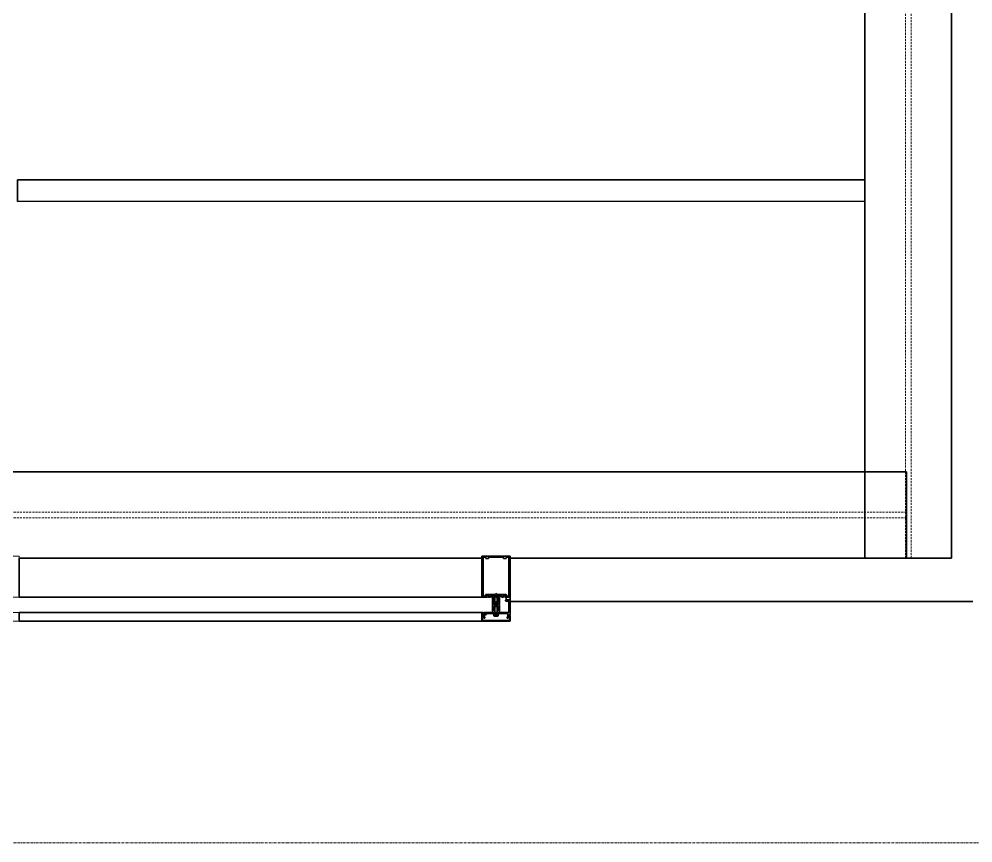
# Model space of a CAD drawing. Header units: millimetres. Extents: x -915437 to -840849, y -5243 to 29956.
# Drawn here: x -852253 to -850048, y 12194 to 14099 of the extents above; entities that cross this region are included whole.
import ezdxf

# ---------------------------------------------------------------- set-up
doc = ezdxf.new("R2010")
doc.units = ezdxf.units.MM
doc.linetypes.add('DPA_Grid _ Level 100', pattern=[10, 5.5, -1.6, 1.3, -1.6])
doc.linetypes.add('DPA_Hidden 100', pattern=[7.2, 4.7, -2.5])
for name, color, linetype, lineweight in [('A-DETL-GENF', 2, 'Continuous', 35), ('A-GLAZ-CURT', 2, 'Continuous', 9), ('A-GLAZ-CWMG', 2, 'Continuous', 35), ('A-ROOF', 2, 'Continuous', 35), ('S-BEAM', 2, 'Continuous', 35), ('S-GRID', 251, 'Continuous', 9)]:
    doc.layers.add(name, color=color, linetype=linetype, lineweight=lineweight)

# ---------------------------------------------------------------- blocks, each defined once
blk = doc.blocks.new('Curtain Panel - GlazedPanel_Single_Clear-17860734-4211-01 ENLARGED ENTRANCE 1 GROUND LEVEL - REFLECTED CEILING PLAN')
at = {"layer": 'A-GLAZ-CURT'}
for p, q in [((-559, 17.5), (559, 17.5)), ((-559, -17.5), (-559, 17.5)), ((559, 17.5), (559, -17.5)), ((559, -17.5), (-559, -17.5))]:
    blk.add_line(p, q, dxfattribs=at)
blk = doc.blocks.new('Rectangular Mullion - DPA-AR_Rectangular_Mullion_Bottom_Right _Flip-17860732-4211-01 ENLARGED ENTRANCE 1 GROUND LEVEL - REFLECTED CEILING PLAN')
at = {"layer": 'A-GLAZ-CWMG'}
for p, q in [((-852252.7, 12762), (-852252.7, 12852)), ((-852252.7, 12852), (-852252.7, 12762)), ((-851182.7, 12762), (-851182.7, 12852)), ((-851182.7, 12852), (-851182.7, 12762)), ((-852252.7, 12762), (-851182.7, 12762)), ((-852252.7, 12762), (-851182.7, 12762)), ((-852252.7, 12707), (-852252.7, 12727)), ((-852252.7, 12727), (-852252.7, 12707)), ((-852252.7, 12727), (-851182.7, 12727)), ((-852252.7, 12727), (-851182.7, 12727)), ((-851182.7, 12707), (-851182.7, 12727)), ((-851182.7, 12727), (-851182.7, 12707)), ((-851182.7, 12707), (-852252.7, 12707)), ((-852252.7, 12707), (-851182.7, 12707))]:
    blk.add_line(p, q, dxfattribs=at)
blk = doc.blocks.new('Rectangular Mullion - 65 x 150mm-17686081-4211-01 ENLARGED ENTRANCE 1 GROUND LEVEL - REFLECTED CEILING PLAN')
at = {"layer": 'A-DETL-GENF'}
for p, q in [((-32.5, 25.3), (-32.5, 37.5)), ((-32.5, 37.5), (32.5, 37.5)), ((-32.5, 18), (-32.5, 22.7)), ((-31.7, 23.5), (-30.7, 23.5)), ((-31.2, 36.2), (-31.2, 25.8)), ((-15.9, 36.2), (-31.2, 36.2)), ((-31.2, 25.8), (-30.5, 25.8)), ((-30.5, 23.7), (-31, 23.7)), ((-30.3, 26), (-27.6, 30.6)), ((-25.9, 29.6), (-27.4, 26.9)), ((-27.4, 26.9), (-27.4, 23.5)), ((-27.4, 23.5), (-24.5, 23.5)), ((0, 36), (-15.9, 36.2)), ((-5.2, 25.2), (-5.2, 21.7)), ((5.1, 25.3), (-5.1, 25.3)), ((-3.9, 26.1), (3.9, 26.1)), ((-2.6, 25.2), (-2.6, 21.7)), ((15.9, 36.2), (0, 36)), ((2.6, 25.2), (2.6, 21.7)), ((5.2, 25.2), (5.2, 21.7)), ((31.2, 36.2), (15.9, 36.2)), ((27.4, 26.9), (25.9, 29.6)), ((27.4, 20), (27.4, 26.9)), ((27.6, 30.6), (30.3, 26)), ((30.5, 25.8), (31.2, 25.8)), ((31, 23.7), (30.5, 23.7)), ((30.7, 23.5), (31.7, 23.5)), ((31.2, 25.8), (31.2, 36.2)), ((32.5, 37.5), (32.5, 25.3)), ((32.5, 22.7), (32.5, -11.2)), ((-29.9, 17.5), (-32, 17.5)), ((-26.8, 21.3), (-29, 21.3)), ((-5.7, 17.5), (-25.9, 17.5)), ((-23, 22), (-23, 20)), ((-23, 20), (-8.3, 20)), ((-7.6, 20.7), (-8.3, 20)), ((-8, 12.1), (-8, 17.5)), ((-8, 12.1), (-8, 0.5)), ((-8, 12.1), (-6.9, 12.1)), ((-7.7, 0.2), (-6.7, 0.2)), ((-7.6, 20.7), (-0.4, 20.7)), ((-6.6, 12.5), (-6.9, 12.1)), ((-6.2, 12.1), (-6.6, 12.5)), ((-6.3, 20.7), (-6.3, 21.7)), ((-6.3, 21.7), (6.3, 21.7)), ((-4.3, 12.1), (-6.2, 12.1)), ((-5.7, 17.5), (-5.3, 17.1)), ((-5.3, 17.1), (-5, 17.5)), ((-5, 17.5), (5, 17.5)), ((-4.9, 4.3), (-4.9, 12.1)), ((-4.9, 4.3), (-2.4, 1.4)), ((4.9, 4.3), (-4.9, 4.3)), ((-3.9, 12.5), (-4.3, 12.1)), ((-3.6, 12.1), (-3.9, 12.5)), ((-2.5, 12.1), (-3.6, 12.1)), ((-2.5, 12.1), (-2.5, 17.5)), ((-2.5, 1.8), (-2.5, 12.1)), ((-1.1, -3.8), (-2.5, 1.8)), ((-2.4, 1.4), (-2.4, -23.5)), ((-2.4, 1.4), (2.4, 1.4)), ((0, 20.3), (-0.4, 20.7)), ((0.4, 20.7), (0, 20.3)), ((0.4, 20.7), (7.6, 20.7)), ((2.5, 1.8), (1.1, -3.8)), ((2.4, 1.4), (4.9, 4.3)), ((2.4, -23.5), (2.4, 1.4)), ((2.5, 12.1), (2.5, 17.5)), ((2.5, 12.1), (2.5, 1.6)), ((3.6, 12.1), (2.5, 12.1)), ((3.9, 12.5), (3.6, 12.1)), ((4.3, 12.1), (3.9, 12.5)), ((6.2, 12.1), (4.3, 12.1)), ((4.9, 4.3), (4.9, 12.1)), ((5, 17.5), (5.3, 17.1)), ((5.3, 17.1), (5.7, 17.5)), ((28.4, 17.5), (5.7, 17.5)), ((6.6, 12.5), (6.2, 12.1)), ((6.3, 21.7), (6.3, 20.7)), ((6.9, 12.1), (6.6, 12.5)), ((6.7, 0.2), (7.7, 0.2)), ((6.9, 12.1), (8, 12.1)), ((8.3, 20), (7.6, 20.7)), ((8, 17.5), (8, 12.1)), ((8, 12.1), (8, 0.5)), ((8.3, 20), (27.4, 20)), ((30, -7.1), (30, 16)), ((-21, -17.5), (-32.5, -17.5)), ((-32.5, -17.5), (-32.5, -112.5)), ((-30, -20), (-24, -20)), ((-30, -110), (-30, -20)), ((-24, -20), (-24, -23.1)), ((-17.9, -21.3), (-20.2, -21.3)), ((-13.8, -17.5), (-17.1, -17.5)), ((-13.1, -20.5), (-13.1, -18.3)), ((-5.9, -21.3), (-12.3, -21.3)), ((-10.5, -19.4), (-10.5, -21.3)), ((-8, -18.7), (-9.7, -18.7)), ((-8, -2), (-8, -18.7)), ((-6.7, -1.7), (-7.7, -1.7)), ((-6.4, -0.1), (-6.4, -1.5)), ((-5.4, -19.8), (-5.4, -4.6)), ((-5.4, -4.6), (-3.5, -4.6)), ((-5.1, -18.3), (-5.1, -20.5)), ((-0.8, -17.5), (-4.3, -17.5)), ((-2.6, -20.8), (2.6, -20.8)), ((-2.6, -22.3), (-2.6, -20.8)), ((0, -18.3), (-0.8, -17.5)), ((0.8, -17.5), (0, -18.3)), ((4.3, -17.5), (0.8, -17.5)), ((2.6, -20.8), (2.6, -22.3)), ((3.5, -4.6), (5.4, -4.6)), ((5.1, -20.5), (5.1, -18.3)), ((5.4, -4.6), (5.4, -19.8)), ((12.3, -21.3), (5.9, -21.3)), ((6.4, -1.5), (6.4, -0.1)), ((7.7, -1.7), (6.7, -1.7)), ((8, -18.7), (8, -2)), ((9.7, -18.7), (8, -18.7)), ((10.5, -21.3), (10.5, -19.4)), ((13.1, -18.3), (13.1, -20.5)), ((17.1, -17.5), (13.8, -17.5)), ((20.2, -21.3), (17.9, -21.3)), ((32.5, -17.5), (21, -17.5)), ((22.3, -10.4), (22.3, -9.4)), ((23.1, -8.6), (28.4, -8.6)), ((32.5, -11.2), (23.1, -11.2)), ((23.3, -17.5), (23.3, -11.2)), ((24, -23.1), (24, -20)), ((24, -20), (30, -20)), ((30, -20), (30, -110)), ((32.5, -11.2), (32.5, -17.5)), ((32.5, -112.5), (32.5, -17.5)), ((-23.2, -23.8), (-4.1, -23.8)), ((-2.4, -23.5), (0, -25.9)), ((0, -25.9), (2.4, -23.5)), ((4.1, -23.8), (23.2, -23.8)), ((-25.1, -110), (-30, -110)), ((-23.6, -106.9), (-23.6, -108.4)), ((-17.7, -106.9), (-23.6, -106.9)), ((-17.7, -108.4), (-17.7, -106.9)), ((16.1, -110), (-16.1, -110)), ((17.7, -106.9), (17.7, -108.4)), ((23.6, -106.9), (17.7, -106.9)), ((23.6, -108.4), (23.6, -106.9)), ((30, -110), (25.1, -110)), ((-32.5, -112.5), (32.5, -112.5))]:
    blk.add_line(p, q, dxfattribs=at)
for centre, radius, start, end in [((-31, 25.3), 1.52, 180, 270), ((-31.7, 22.7), 0.762, 90, 180), ((-30.7, 24.8), 1.27, 270, 71.3371), ((-30.5, 24.8), 1.02, 270, 90), ((-26.8, 30.1), 1.02, 330, 150), ((-24.5, 22), 1.52, 0, 90), ((-3.9, 24.7), 1.38, 20.9416, 159.0732), ((0, 21.9), 4.19, 54.2873, 125.7127), ((3.9, 24.7), 1.38, 20.9416, 159.0732), ((26.8, 30.1), 1.02, 30, 210), ((30.7, 24.8), 1.27, 108.6629, 270), ((30.5, 24.8), 1.02, 90, 270), ((31, 25.3), 1.52, 270, 0), ((31.7, 22.7), 0.762, 0, 90), ((-32, 18), 0.508, 180, 270), ((-29, 20), 1.27, 90, 180), ((-28, 19.8), 2.29, 180, 225.1897), ((-29.9, 17.9), 0.381, 270, 45.1897), ((-26.8, 20), 1.27, 0, 90), ((-25.9, 17.9), 0.381, 134.8103, 270), ((-27.8, 19.8), 2.29, 314.8103, 0), ((-7.7, 0.5), 0.254, 180, 270), ((-6.7, -0.1), 0.254, 0, 90), ((6.7, -0.1), 0.254, 90, 180), ((7.7, 0.5), 0.254, 270, 0), ((28.4, 16), 1.52, 0, 90), ((-19.2, -19.8), 2.29, 134.8103, 180), ((-20.2, -20), 1.27, 180, 270), ((-21, -17.9), 0.381, 314.8103, 90), ((-17.9, -20), 1.27, 270, 0), ((-17.1, -17.9), 0.381, 90, 225.1897), ((-18.9, -19.8), 2.29, 0, 45.1897), ((-13.8, -18.3), 0.762, 0, 90), ((-12.3, -20.5), 0.762, 180, 270), ((-9.7, -19.4), 0.762, 90, 180), ((-7.7, -2), 0.254, 90, 180), ((-6.9, -19.8), 1.52, 270, 0), ((-6.7, -1.5), 0.254, 270, 0), ((-5.9, -20.5), 0.762, 270, 0), ((-4.3, -18.3), 0.762, 90, 180), ((0, -3.5), 3.63, 197.5064, 342.4936), ((0, -3.5), 1.09, 195, 345), ((4.3, -18.3), 0.762, 0, 90), ((5.9, -20.5), 0.762, 180, 270), ((6.9, -19.8), 1.52, 180, 270), ((6.7, -1.5), 0.254, 180, 270), ((7.7, -2), 0.254, 0, 90), ((9.7, -19.4), 0.762, 0, 90), ((12.3, -20.5), 0.762, 270, 0), ((13.8, -18.3), 0.762, 90, 180), ((18.9, -19.8), 2.29, 134.8103, 180), ((17.9, -20), 1.27, 180, 270), ((17.1, -17.9), 0.381, 314.8103, 90), ((20.2, -20), 1.27, 270, 0), ((21, -17.9), 0.381, 90, 225.1897), ((19.2, -19.8), 2.29, 0, 45.1897), ((23.1, -9.4), 0.762, 90, 180), ((23.1, -10.4), 0.762, 180, 270), ((28.4, -7.1), 1.52, 270, 0), ((-23.2, -23.1), 0.762, 180, 270), ((-4.1, -22.3), 1.52, 270, 0), ((4.1, -22.3), 1.52, 180, 270), ((23.2, -23.1), 0.762, 270, 0), ((-25.1, -108.4), 1.52, 270, 0), ((-16.1, -108.4), 1.52, 180, 270), ((16.1, -108.4), 1.52, 270, 0), ((25.1, -108.4), 1.52, 180, 270)]:
    blk.add_arc(centre, radius, start, end, dxfattribs=at)
blk = doc.blocks.new('Rectangular Mullion - DPA-AR_Rectangular_Mullion_Bottom_Right _Flip-17713075-4211-01 ENLARGED ENTRANCE 1 GROUND LEVEL - REFLECTED CEILING PLAN')
at = {"layer": 'A-GLAZ-CWMG', "lineweight": 9}
for p, q in [((0, 37.5), (-65, 37.5)), ((-65, 37.5), (-65, 17.5)), ((0, -112.5), (0, 37.5)), ((-65, 17.5), (-41, 17.5)), ((-41, 17.5), (-41, -17.5)), ((-41, -17.5), (-65, -17.5)), ((-65, -17.5), (-65, -112.5)), ((-65, -112.5), (0, -112.5))]:
    blk.add_line(p, q, dxfattribs=at)
blk = doc.blocks.new('Rectangular Mullion - DPA-AR_Rectangular_Mullion_Bottom_Left _Flip-17713076-4211-01 ENLARGED ENTRANCE 1 GROUND LEVEL - REFLECTED CEILING PLAN')
at = {"layer": 'A-GLAZ-CWMG', "lineweight": 9}
for p, q in [((-65, 37.5), (0, 37.5)), ((-65, 17.5), (-65, 37.5)), ((0, 37.5), (0, -112.5)), ((-41, 17.5), (-65, 17.5)), ((-41, -17.5), (-41, 17.5)), ((-65, -112.5), (-65, -17.5)), ((-65, -17.5), (-41, -17.5)), ((0, -112.5), (-65, -112.5))]:
    blk.add_line(p, q, dxfattribs=at)
blk = doc.blocks.new('H-Wide Flange Beams - H200x200x49_9-17713032-4211-01 ENLARGED ENTRANCE 1 GROUND LEVEL - REFLECTED CEILING PLAN')
at = {"layer": 'S-BEAM'}
for p, q in [((-1396, 100), (-1396, -100)), ((-1396, -100), (-1396, 100)), ((-1396, 100), (-1396, 17)), ((-1396, 17), (-1396, 100)), ((-1396, 100), (1504, 100)), ((1304.2, 100), (-1196, 100)), ((-1196, 100), (-570.7, 100)), ((-1196, 100), (-570.7, 100)), ((-520.7, 100), (629.3, 100)), ((-520.7, 100), (629.3, 100)), ((-1396, 17), (-1396, 4.4)), ((-1396, 4.4), (-1396, 17)), ((-1396, -17), (-1396, -4.4)), ((-1396, -4.4), (-1396, -17)), ((-1396, -100), (-1396, -17)), ((-1396, -17), (-1396, -100)), ((-1396, -100), (1504, -100)), ((-1396, -100), (1504, -100)), ((-1396, -100), (1504, -100)), ((-1396, -100), (1504, -100))]:
    blk.add_line(p, q, dxfattribs=at)
at = {"layer": 'S-BEAM', "linetype": 'DPA_Hidden 100', "lineweight": 9}
for p, q in [((1504, 6.5), (-1396, 6.5)), ((1504, -6.5), (-1396, -6.5))]:
    blk.add_line(p, q, dxfattribs=at)
blk = doc.blocks.new('H-Wide Flange Beams - H200x200x49_9-17713034-4211-01 ENLARGED ENTRANCE 1 GROUND LEVEL - REFLECTED CEILING PLAN')
at = {"layer": 'S-BEAM'}
for p, q in [((-872, 100), (-872, -100)), ((-872, -100), (-872, 100)), ((-872, 100), (-872, 17)), ((-872, 17), (-872, 100)), ((-461.5, 100), (-872, 100)), ((-872, 100), (-461.5, 100)), ((-872, 100), (-461.5, 100)), ((-872, 100), (-461.5, 100)), ((1578, 100), (-442.5, 100)), ((-442.5, 100), (1673.9, 100)), ((-392.4, 100), (1578, 100)), ((-392.4, 100), (1578, 100)), ((1673.9, -100), (1673.9, 100)), ((-872, 17), (-872, 4.4)), ((-872, 4.4), (-872, 17)), ((-872, -17), (-872, -4.4)), ((-872, -4.4), (-872, -17)), ((-872, -100), (-872, -17)), ((-872, -17), (-872, -100)), ((-872, -100), (-461.5, -100)), ((-872, -100), (-461.5, -100)), ((-872, -100), (-461.5, -100)), ((-872, -100), (-461.5, -100)), ((-377.5, -100), (692.5, -100)), ((-377.5, -100), (692.5, -100)), ((757.5, -100), (1673.9, -100)), ((757.5, -100), (1673.9, -100)), ((757.5, -100), (1673.9, -100)), ((757.5, -100), (1673.9, -100))]:
    blk.add_line(p, q, dxfattribs=at)
at = {"layer": 'S-BEAM', "linetype": 'DPA_Hidden 100', "lineweight": 9}
for p, q in [((-461.5, 6.5), (-872, 6.5)), ((1673.9, 6.5), (-442.5, 6.5)), ((-461.5, -6.5), (-872, -6.5)), ((1673.9, -6.5), (-442.5, -6.5))]:
    blk.add_line(p, q, dxfattribs=at)
blk = doc.blocks.new('Structural Framing 6 - Structural Framing 1-17719518-4211-01 ENLARGED ENTRANCE 1 GROUND LEVEL - REFLECTED CEILING PLAN')
at = {"layer": 'S-BEAM'}
for p, q in [((-2772110.5, -544510.7), (-2772160.5, -544510.7)), ((-2772160.5, -544510.7), (-2772160, -546470.1)), ((-2772160.5, -544510.7), (-2772160, -546470.1)), ((-2772160, -544510.7), (-2772110.5, -544510.7)), ((-2772110, -546470.1), (-2772110.5, -544510.7)), ((-2772110.5, -544510.7), (-2772110, -546470.1)), ((-2772135, -546670.1), (-2772160, -546670.1)), ((-2772160, -546670.1), (-2772135, -546670.1))]:
    blk.add_line(p, q, dxfattribs=at)

msp = doc.modelspace()

# ---------------------------------------------------------------- linework, layer by layer
at = {"layer": 'A-ROOF'}
for p, q in [((-851117.7, 12752), (-850047.7, 12752)), ((-850047.7, 12752), (-851117.7, 12752))]:
    msp.add_line(p, q, dxfattribs=at)
at = {"layer": 'S-GRID', "linetype": 'DPA_Grid _ Level 100'}
msp.add_line((-841739.4, 12194), (-911783.9, 12194), dxfattribs=at)

# ---------------------------------------------------------------- block references
at = {"layer": 'A-DETL-GENF', "lineweight": 9, "extrusion": (0, 0, -1), "rotation": 180}
msp.add_blockref('Rectangular Mullion - 65 x 150mm-17686081-4211-01 ENLARGED ENTRANCE 1 GROUND LEVEL - REFLECTED CEILING PLAN', (851150.2, 12744.5), dxfattribs=at)
at = {"layer": 'A-GLAZ-CURT'}
msp.add_blockref('Curtain Panel - GlazedPanel_Single_Clear-17860734-4211-01 ENLARGED ENTRANCE 1 GROUND LEVEL - REFLECTED CEILING PLAN', (-851717.7, 12744.5), dxfattribs=at)
at = {"layer": 'A-GLAZ-CWMG', "rotation": 180}
msp.add_blockref('Rectangular Mullion - DPA-AR_Rectangular_Mullion_Bottom_Left _Flip-17713076-4211-01 ENLARGED ENTRANCE 1 GROUND LEVEL - REFLECTED CEILING PLAN', (-852317.7, 12744.5), dxfattribs=at)
at = {"layer": 'A-GLAZ-CWMG', "extrusion": (0, 0, -1), "rotation": 180}
msp.add_blockref('Rectangular Mullion - DPA-AR_Rectangular_Mullion_Bottom_Right _Flip-17713075-4211-01 ENLARGED ENTRANCE 1 GROUND LEVEL - REFLECTED CEILING PLAN', (851117.7, 12744.5), dxfattribs=at)
at = {"layer": 'A-GLAZ-CWMG'}
msp.add_blockref('Rectangular Mullion - DPA-AR_Rectangular_Mullion_Bottom_Right _Flip-17860732-4211-01 ENLARGED ENTRANCE 1 GROUND LEVEL - REFLECTED CEILING PLAN', (0, 0), dxfattribs=at)
at = {"layer": 'S-BEAM'}
for name, p, rotation in [('H-Wide Flange Beams - H200x200x49_9-17713032-4211-01 ENLARGED ENTRANCE 1 GROUND LEVEL - REFLECTED CEILING PLAN', (-850197.2, 14248), 90.00000000000026), ('Structural Framing 6 - Structural Framing 1-17719518-4211-01 ENLARGED ENTRANCE 1 GROUND LEVEL - REFLECTED CEILING PLAN', (-1396767.3, 2785837.3), 90)]:
    msp.add_blockref(name, p, dxfattribs=dict(at, rotation=rotation))
msp.add_blockref('H-Wide Flange Beams - H200x200x49_9-17713034-4211-01 ENLARGED ENTRANCE 1 GROUND LEVEL - REFLECTED CEILING PLAN', (-851875.2, 12952), dxfattribs=at)

doc.saveas('drawing.dxf')
